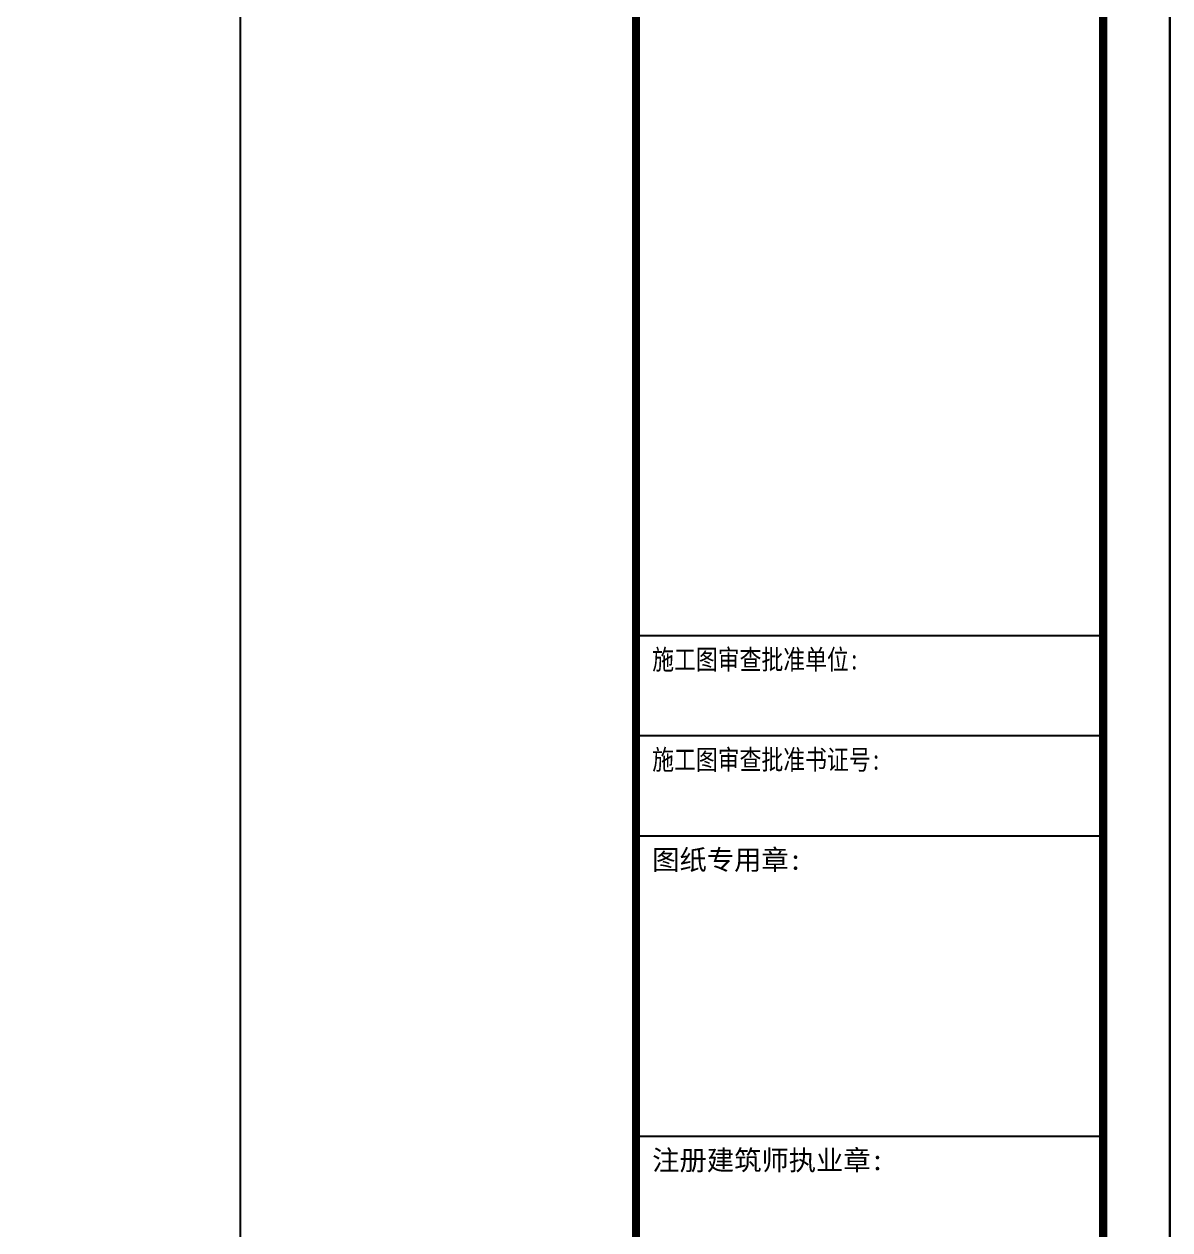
# Model space of a CAD drawing. Extents: x 0 to 2037025, y -2738621 to 0.
# Drawn here: x 991623 to 1000208, y -1552425 to -1543394 of the extents above; entities that cross this region are included whole.
import ezdxf

# ---------------------------------------------------------------- set-up
doc = ezdxf.new("R2010")
doc.units = 0
doc.header["$LTSCALE"] = 10
doc.header["$MEASUREMENT"] = 0
for name, color, linetype in [('20180411审查改动', 6, 'Continuous'), ('图框', 142, 'Continuous'), ('批量导出图层', 1, 'Continuous')]:
    doc.layers.add(name, color=color, linetype=linetype)
doc.styles.add('图框字型一', font='')
doc.styles.get('图框字型一').set_extended_font_data('SimSun')

# ---------------------------------------------------------------- blocks, each defined once
blk = doc.blocks.new('图框A1')
at = {"layer": '图框'}
for p, q in [((76100, 31100), (83100, 31100)), ((76100, 29600), (83100, 29600)), ((76100, 28100), (83100, 28100)), ((76100, 23600), (83100, 23600))]:
    blk.add_line(p, q, dxfattribs=at)
blk.add_lwpolyline([(0, 0), (84100, 0), (84100, 59400), (0, 59400)], close=True, dxfattribs=at)
at = {"layer": '图框', "const_width": 120}
blk.add_lwpolyline([(2500, 1000), (83100, 1000), (83100, 58400), (2500, 58400)], close=True, dxfattribs=at)
blk.add_lwpolyline([(76100, 58400), (76100, 1000)], dxfattribs=at)
at = {"layer": '图框', "style": '图框字型一', "width": 0.8}
for s, p in [('施工图审查批准单位:', (76342, 30590)), ('施工图审查批准书证号:', (76342, 29090))]:
    blk.add_text(s, height=300, dxfattribs=at).set_placement(p)
at = {"layer": '图框', "style": '图框字型一'}
for s, p in [('图纸专用章:', (76342, 27590)), ('注册建筑师执业章:', (76342, 23090))]:
    blk.add_text(s, height=300, dxfattribs=at).set_placement(p)

msp = doc.modelspace()

# ---------------------------------------------------------------- linework, layer by layer
at = {"layer": '20180411审查改动'}
msp.add_lwpolyline([(960165.2, -1534570.7), (993242.4, -1534570.7), (993242.4, -1560229.3), (960165.2, -1560229.3)], close=True, dxfattribs=at)
at = {"layer": '批量导出图层'}
msp.add_lwpolyline([(958158.5, -1533823.1), (1000208.5, -1533823.1), (1000208.5, -1563523.1), (958158.5, -1563523.1)], close=True, dxfattribs=at)

# ---------------------------------------------------------------- block references
at = {"xscale": 0.5, "yscale": 0.5, "zscale": 0.5}
msp.add_blockref('图框A1', (958158.5, -1563523.1), dxfattribs=at)

doc.saveas('drawing.dxf')
